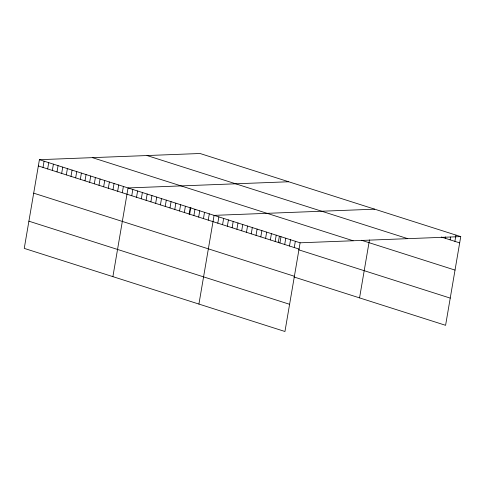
<?xml version="1.0" encoding="UTF-8"?>
<svg xmlns="http://www.w3.org/2000/svg" width="485" height="485" viewBox="0 0 485 485"><rect width="100%" height="100%" fill="white"/><g stroke="black" fill="none" stroke-linecap="round" stroke-linejoin="round"><path stroke-width="0.73" d="M460.75 236.613L200.05 153.502L39.412 159.686L24.25 248.387L284.95 331.497L300.112 242.797L460.75 236.613L445.588 325.314L294.007 276.99M43.001 167.446L44.074 161.172M47.669 168.938L48.742 162.663M52.331 170.423L53.405 164.148M57 171.908L58.073 165.634M61.668 173.4L62.735 167.125M66.33 174.885L67.403 168.61M70.998 176.37L72.065 170.096M75.66 177.862L76.733 171.587M80.328 179.347L81.401 173.072M84.99 180.832L86.063 174.558M89.658 182.324L90.731 176.049M94.32 183.809L95.393 177.534M98.988 185.294L100.062 179.02M103.651 186.786L104.724 180.511M108.319 188.271L109.392 181.996M112.981 189.756L114.054 183.482M117.649 191.248L118.722 184.967M122.311 192.733L123.384 186.458M112.89 276.644L128.052 187.944L288.684 181.76M131.756 195.74L132.829 189.465M136.534 197.268L137.607 190.993M141.317 198.789L142.39 192.515M146.094 200.311L147.167 194.036M150.877 201.839L151.95 195.564M155.655 203.36L156.728 197.086M160.432 204.882L161.505 198.607M165.215 206.41L166.288 200.135M169.992 207.932L171.066 201.657M174.776 209.453L175.843 203.179M179.553 210.981L180.626 204.706M184.33 212.503L185.403 206.228M189.114 214.024L190.187 207.75M189.653 214.303L190.854 207.295M193.891 215.552L194.964 209.277M198.668 217.074L199.741 210.799M203.451 218.596L204.524 212.321M208.229 220.123L209.302 213.849M198.923 304.071L214.079 215.37L374.717 209.187M217.789 223.167L218.862 216.892M222.566 224.694L223.64 218.42M227.35 226.216L228.423 219.941M232.127 227.738L233.2 221.463M236.904 229.266L237.977 222.991M241.688 230.787L242.761 224.513M246.465 232.309L247.538 226.034M251.248 233.837L252.315 227.562M256.025 235.358L257.098 229.084M260.803 236.88L261.876 230.605M265.586 238.408L266.659 232.133M270.363 239.929L271.436 233.655M275.14 241.451L276.214 235.177M278.293 242.561L279.372 236.256M279.924 242.979L280.997 236.704M284.701 244.501L285.774 238.226M289.484 246.022L290.551 239.748M294.262 247.55L295.335 241.275M359.555 297.887L369.461 239.942M445.339 238.317L445.576 236.922M450.116 239.845L450.595 237.056M454.9 241.366L455.973 235.092M441.241 237.013L459.677 242.888M147.04 155.546L407.739 238.656M361.489 240.269L455.027 270.09M92.423 157.649L353.122 240.76M39.412 159.686L300.112 242.797M38.339 165.961L299.039 249.072M298.657 249.793L450.238 298.111M33.689 193.163L294.389 276.274M28.9 221.184L289.6 304.295"/></g></svg>
